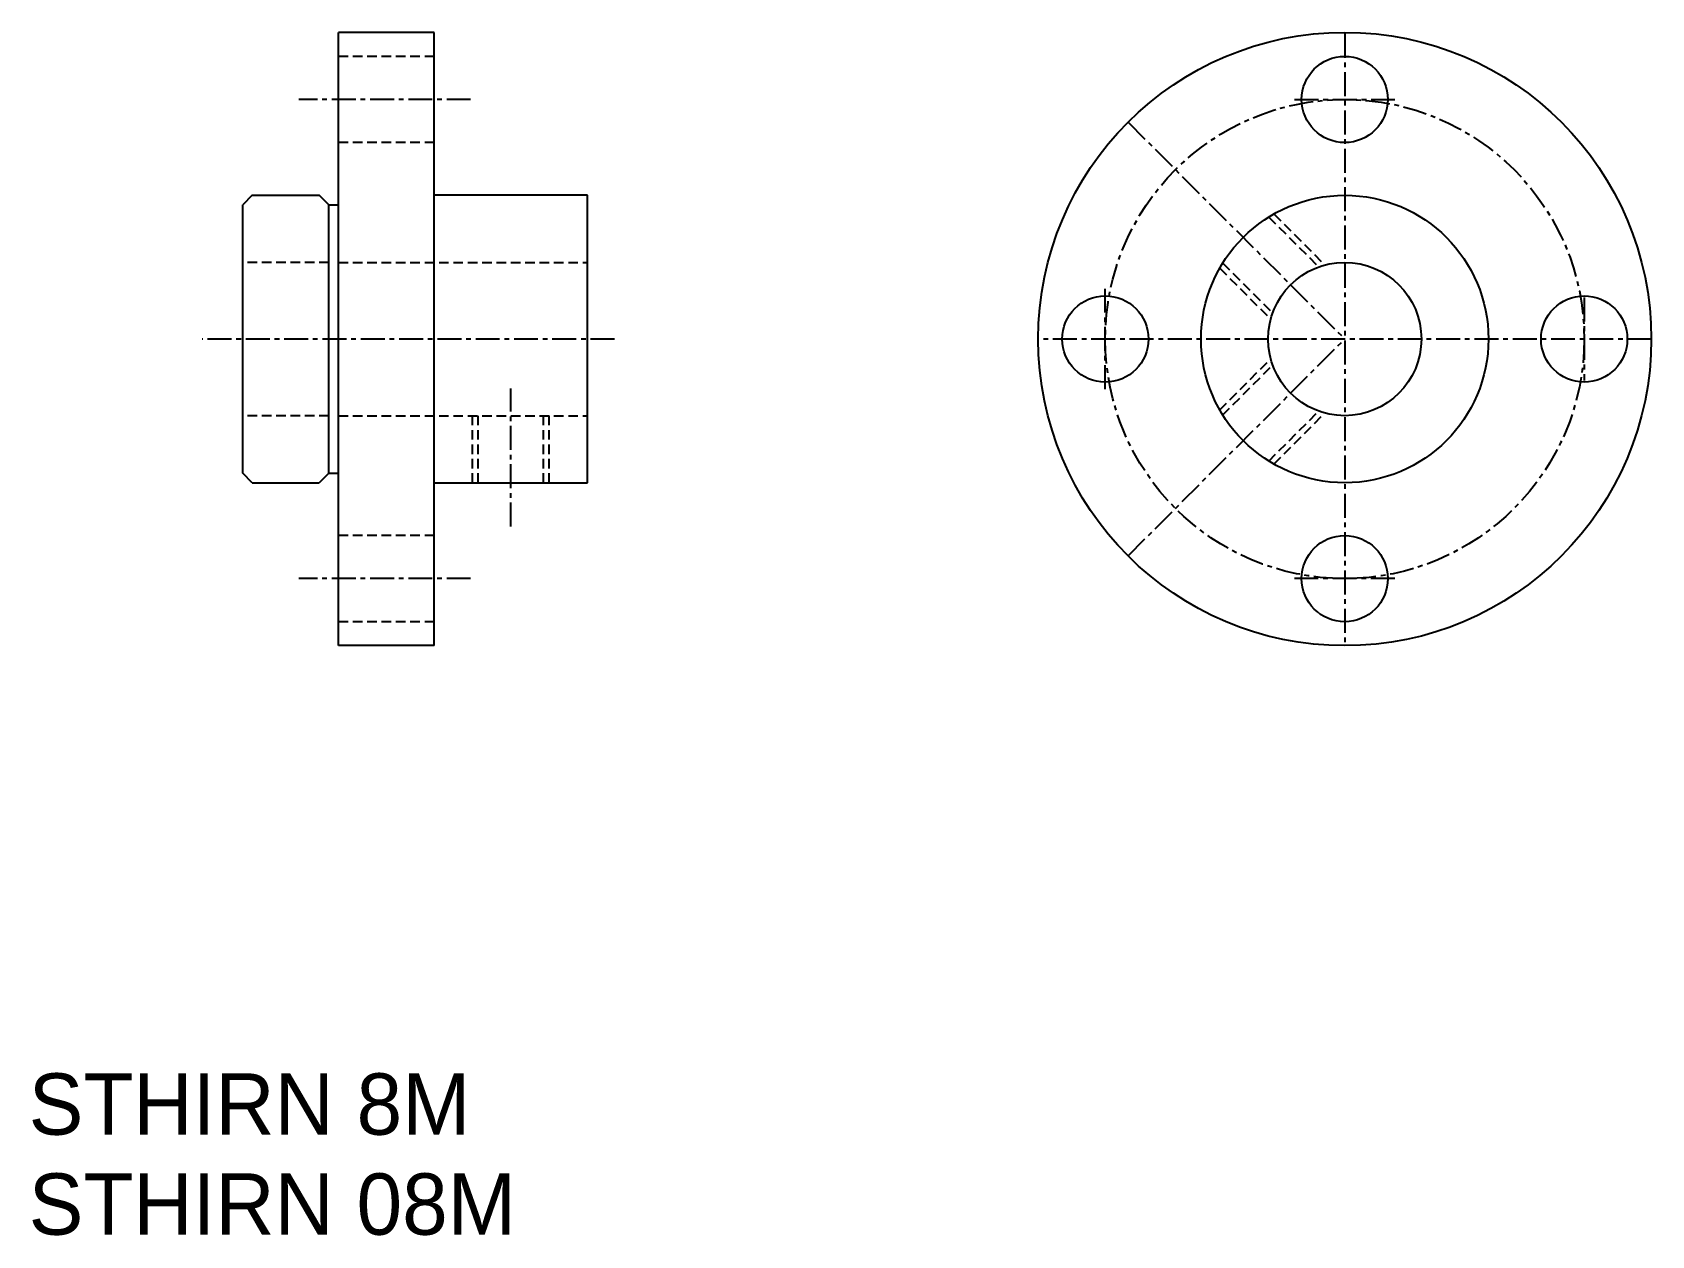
# Model space of a CAD drawing. Extents: x 534.3 to 618.8, y -253.6 to -190.8.
import ezdxf

# ---------------------------------------------------------------- set-up
doc = ezdxf.new("R2010")
doc.units = 0
doc.linetypes.add('CENTER', pattern=[2, 1.25, -0.25, 0.25, -0.25])
doc.linetypes.add('DASHED', pattern=[0.75, 0.5, -0.25])
doc.layers.get('0').update_dxf_attribs({"linetype": 'CONTINUOUS'})
doc.layers.add('CENTER', color=1, linetype='CENTER')

msp = doc.modelspace()

# ---------------------------------------------------------------- linework, layer by layer
at = {"color": 7, "linetype": 'CONTINUOUS'}
for p, q in [((550.275, -222.823), (550.275, -190.823)), ((555.275, -190.823), (550.275, -190.823)), ((555.275, -222.823), (555.275, -190.823)), ((545.775, -199.323), (545.275, -199.823)), ((545.775, -199.323), (549.275, -199.323)), ((549.775, -199.823), (549.275, -199.323)), ((563.275, -199.323), (555.275, -199.323)), ((563.275, -214.323), (563.275, -199.323)), ((545.275, -213.823), (545.275, -199.823)), ((549.775, -213.823), (549.775, -199.823)), ((549.775, -199.823), (550.275, -199.823)), ((545.775, -214.323), (545.275, -213.823)), ((549.775, -213.823), (549.275, -214.323)), ((549.775, -213.823), (550.275, -213.823)), ((545.775, -214.323), (549.275, -214.323)), ((555.275, -214.323), (563.275, -214.323)), ((555.275, -222.823), (550.275, -222.823))]:
    msp.add_line(p, q, dxfattribs=at)
at = {"color": 3, "linetype": 'DASHED'}
for p, q in [((555.275, -192.073), (550.275, -192.073)), ((555.275, -196.573), (550.275, -196.573)), ((599.107, -200.298), (601.769, -202.96)), ((598.841, -200.456), (601.446, -203.061)), ((549.775, -202.823), (545.275, -202.823)), ((550.275, -202.823), (563.275, -202.823)), ((596.437, -202.86), (599.042, -205.465)), ((596.279, -203.126), (598.941, -205.788)), ((596.279, -210.52), (598.941, -207.859)), ((596.437, -210.786), (599.042, -208.181)), ((549.775, -210.823), (545.275, -210.823)), ((550.275, -210.823), (563.275, -210.823)), ((557.275, -214.323), (557.275, -210.823)), ((557.575, -214.323), (557.575, -210.823)), ((560.975, -214.323), (560.975, -210.823)), ((561.275, -214.323), (561.275, -210.823)), ((598.841, -213.191), (601.446, -210.586)), ((599.107, -213.349), (601.769, -210.687)), ((555.275, -217.073), (550.275, -217.073)), ((555.275, -221.573), (550.275, -221.573))]:
    msp.add_line(p, q, dxfattribs=at)
at = {"color": 7, "linetype": 'CONTINUOUS'}
for centre, radius in [((602.805, -206.823), 16), ((602.805, -194.323), 2.25), ((602.805, -206.823), 7.5), ((602.805, -206.823), 4), ((590.305, -206.823), 2.25), ((615.305, -206.823), 2.25), ((602.805, -219.323), 2.25)]:
    msp.add_circle(centre, radius, dxfattribs=at)
at = {"layer": 'CENTER', "color": 1, "linetype": 'CENTER'}
for p, q in [((602.805, -190.896), (602.805, -222.75)), ((557.174, -194.323), (548.209, -194.323)), ((600.184, -194.323), (605.425, -194.323)), ((591.491, -195.51), (602.805, -206.823)), ((590.305, -209.444), (590.305, -204.202)), ((615.305, -204.657), (615.305, -208.989)), ((564.689, -206.823), (543.153, -206.823)), ((618.824, -206.823), (586.785, -206.823)), ((591.491, -218.137), (602.805, -206.823)), ((559.275, -216.609), (559.275, -209.409)), ((557.174, -219.323), (548.209, -219.323)), ((605.425, -219.323), (600.184, -219.323))]:
    msp.add_line(p, q, dxfattribs=at)
msp.add_circle((602.805, -206.823), 12.5, dxfattribs=at)

# ---------------------------------------------------------------- texts
at = {"color": 7, "linetype": 'CONTINUOUS'}
for s, p in [('STHIRN 8M', (534.103, -248.341)), ('STHIRN 08M', (534.103, -253.56))]:
    msp.add_text(s, height=3.2, dxfattribs=at).set_placement(p)

doc.saveas('drawing.dxf')
